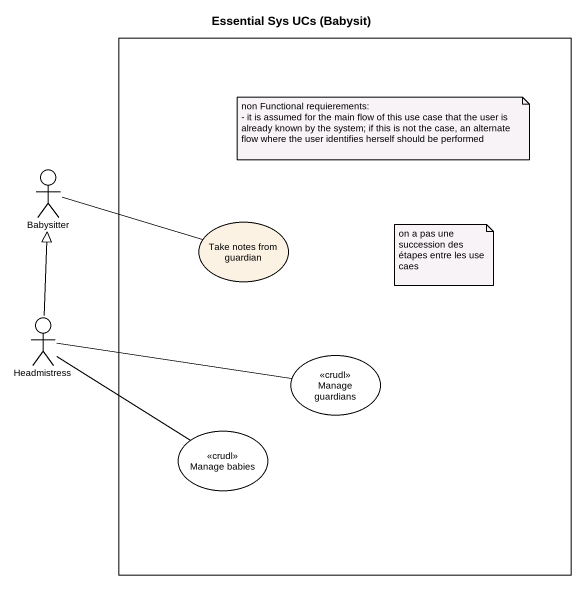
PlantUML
@startuml
title Essential Sys UCs (Babysit)
rectangle " " as rectangle1 {
  usecase "Take notes from guardian" as Take_notes_from_guardian
  usecase "Manage guardians" as Manage_guardians <<crudl>> #FFFFFF
  usecase "Manage babies" as Manage_babies <<crudl>> #FFFFFF
}
actor Babysitter
actor Headmistress
Babysitter -right- Take_notes_from_guardian
Headmistress -up-|> Babysitter
Manage_guardians -left- Headmistress
Manage_babies -left- Headmistress
note as N1
  non Functional requierements:
  - it is assumed for the main flow of this use case that the user is already known by the system; if this is not the case, an alternate flow where the user identifies herself should be performed
end note
note as N2
  on a pas une succession des étapes entre les use caes
end note
@enduml
